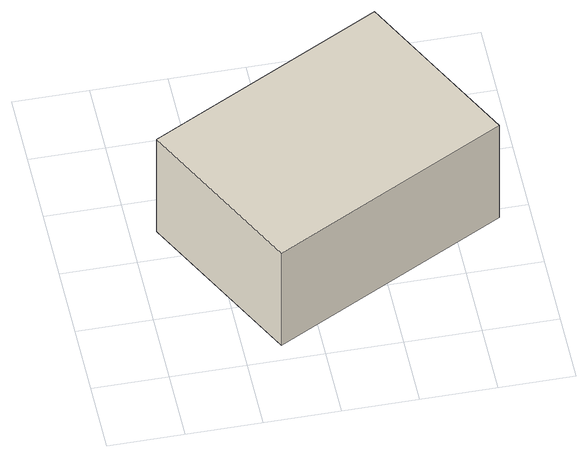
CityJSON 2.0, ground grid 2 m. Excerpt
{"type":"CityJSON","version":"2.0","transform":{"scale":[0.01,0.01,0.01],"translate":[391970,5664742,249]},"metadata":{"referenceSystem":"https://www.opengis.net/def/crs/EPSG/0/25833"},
"CityObjects":{
"building1":{"type":"Building","attributes":{"Gemeindeschluessel":"14627100","BezugspunktDach":"2200","function":"31001_9998","measuredHeight":4.3,"storeysAboveGround":1},"geometry":[{"type":"Solid","lod":"1","boundaries":[[[[0,1,2,3,4]],[[5,6,7,8,9]],[[5,9,4,3]],[[6,5,3,2]],[[7,6,2,1]],[[8,7,1,0]],[[9,8,0,4]]]]}]}
},
"vertices":[
[296,50,389],[918,370,389],[787,624,389],[689,814,389],[67,494,389],[689,814,50],[787,624,50],[918,370,50],[296,50,50],[67,494,50]
]}
